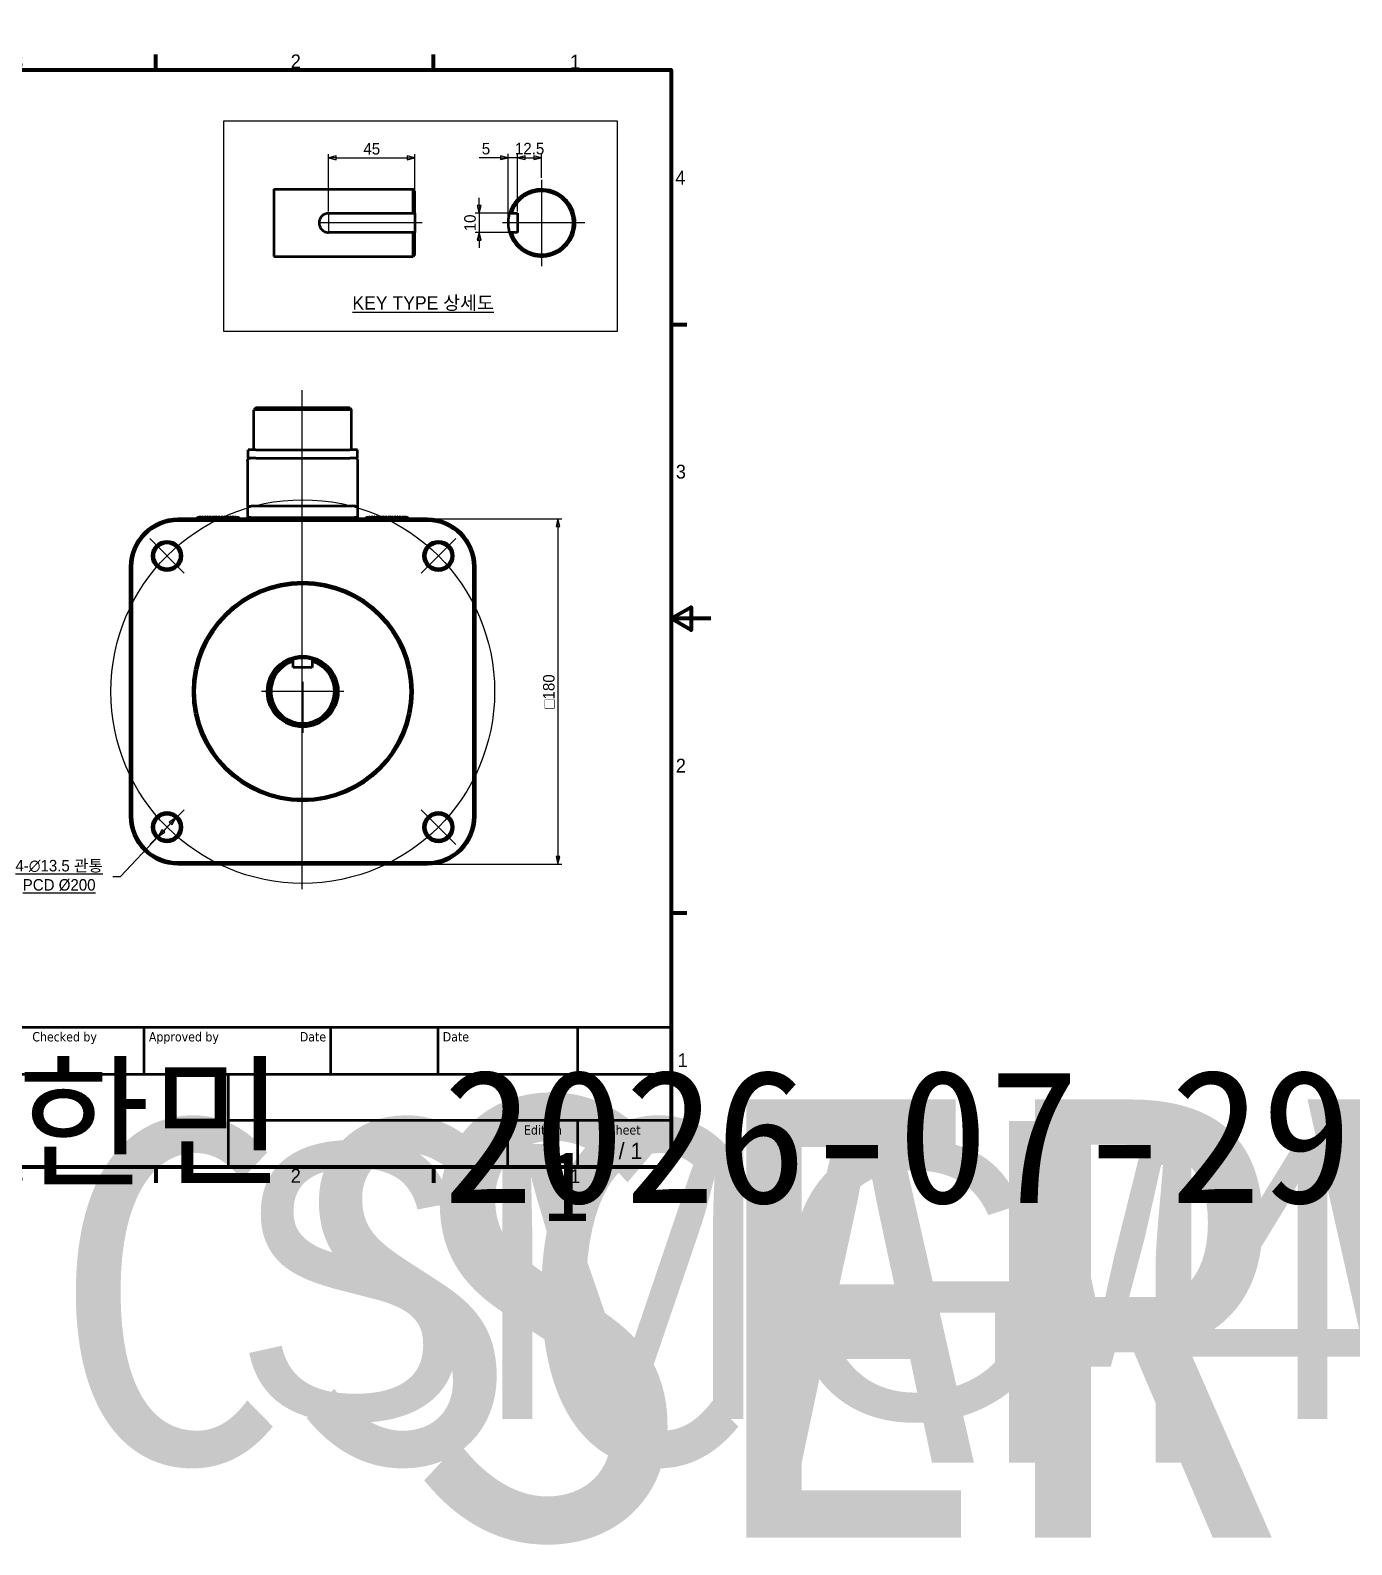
# Model space of a CAD drawing. Header units: millimetres. Extents: x 1 to 2404, y -168 to 621.
# Drawn here: x 514 to 1203, y -168 to 621 of the extents above; entities that cross this region are included whole.
import ezdxf
from ezdxf.enums import TextEntityAlignment as Align

# ---------------------------------------------------------------- set-up
doc = ezdxf.new("R2018")
doc.units = ezdxf.units.MM
doc.header["$LTSCALE"] = 2
doc.layers.get('0').update_dxf_attribs({"lineweight": 25})
for name, color, linetype, lineweight in [('경계(ISO)', 7, 'Continuous', 70), ('스케치 형상(ISO)', 7, 'Continuous', 25), ('외형선(ISO)', 7, 'Continuous', 50), ('절단선(ISO)', 7, 'Continuous', 50), ('제목(ISO)', 7, 'Continuous', 50)]:
    doc.layers.add(name, color=color, linetype=linetype, lineweight=lineweight)
for name, color, linetype, lineweight, true_color in [('기호(ISO)', 1, 'Continuous', 25, 0xff0000), ('중심 표식(ISO)', 3, 'Continuous', 25, 0x00ff00), ('중심선(ISO)', 1, 'Continuous', 25, 0xff0000), ('치수(ISO)', 1, 'Continuous', 25, 0xff0000)]:
    doc.layers.add(name, color=color, linetype=linetype, lineweight=lineweight, true_color=true_color)
doc.styles.get("Standard").update_dxf_attribs({"font": ''})
doc.styles.add('레이블 문자 (JIS)', font='')
doc.styles.add('주 텍스트 (ISO)', font='')
doc.styles.add('텍스트 스타일41', font='')
doc.styles.get('Standard').set_extended_font_data('Gulim')
doc.styles.get('레이블 문자 (JIS)').set_extended_font_data('Gulim')
doc.styles.get('주 텍스트 (ISO)').set_extended_font_data('Gulim')
doc.styles.get('텍스트 스타일41').set_extended_font_data('Tahoma')
doc.dimstyles.new('복사 대상기본값 (JIS)', dxfattribs={"dimscale": 2, "dimtxt": 3, "dimasz": 2, "dimexe": 1, "dimexo": 0.5, "dimgap": 0.8, "dimtad": 1, "dimdsep": 46, "dimtxsty": '레이블 문자 (JIS)', "dimblk": 'Filled-1', "dimcen": 0.09, "dimdle": 10, "dimclrd": 256, "dimclre": 256, "dimclrt": 256, "dimazin": 2, "dimtfac": 0.666667, "dimtmove": 0, "dimatfit": 3, "dimldrblk": 'OPEN', "dimfxl": 1, "dimtolj": 1, "dimtzin": 0, "dimlwd": -1, "dimlwe": -1, "dimarcsym": 0})

# ---------------------------------------------------------------- blocks, each defined once
blk = doc.blocks.new('Filled-1')
at = {"color": 0}
for p, q in [((0, 0), (-1, 0.25)), ((-1, 0.25), (-1, -0.25)), ((-1, 0), (0, 0)), ((-1, -0.25), (0, 0))]:
    blk.add_line(p, q, dxfattribs=at)
at = {"color": 0, "flags": 128}
blk.add_lwpolyline([(-1, -0.25), (0, 0), (-1, 0.25), (-1, -0.25)], dxfattribs=at)
at = {"color": 0}
blk.add_solid([(-1, -0.25), (0, 0), (-1, 0.25), (-1, -0.25)], dxfattribs=at)
blk = doc.blocks.new('*D22')
at = {"layer": 'Defpoints', "color": 0}
for p in [(721.18, 366.49), (721.18, 186.49), (789.18, 186.49)]:
    blk.add_point(p, dxfattribs=at)
at = {"layer": '치수(ISO)', "color": 7}
for p, q in [((722.18, 366.49), (791.18, 366.49)), ((789.18, 362.49), (789.18, 190.49)), ((722.18, 186.49), (791.18, 186.49))]:
    blk.add_line(p, q, dxfattribs=at)
at = {"layer": '치수(ISO)', "color": 7, "linetype": 'ByBlock', "xscale": 4, "yscale": 4, "zscale": 4}
for p, rotation in [((789.18, 366.49), 90), ((789.18, 186.49), 270)]:
    blk.add_blockref('Filled-1', p, dxfattribs=dict(at, rotation=rotation))
at = {"layer": '치수(ISO)', "color": 7, "insert": (781.41, 276.49), "char_height": 6, "attachment_point": 2, "rotation": 90, "style": '레이블 문자 (JIS)'}
blk.add_mtext('\\A1;\\fAIGDT|b0|i0;o\\fGulim|b0|i0;180', dxfattribs=at)
blk = doc.blocks.new('_Open')
at = {"color": 0, "linetype": 'ByBlock', "lineweight": -2}
for p, q in [((-1, 0.17), (0, 0)), ((-1, -0.17), (0, 0)), ((0, 0), (-1, 0))]:
    blk.add_line(p, q, dxfattribs=at)
blk = doc.blocks.new('*D24')
at = {"layer": 'Defpoints', "color": 0}
for p in [(590.09, 210.7), (580.84, 200.87)]:
    blk.add_point(p, dxfattribs=at)
at = {"layer": '치수(ISO)', "color": 7}
for p, q in [((590.09, 210.7), (583.58, 203.78)), ((580.84, 200.87), (561.19, 179.99)), ((557.19, 179.99), (561.19, 179.99))]:
    blk.add_line(p, q, dxfattribs=at)
at = {"layer": '치수(ISO)', "color": 7, "linetype": 'ByBlock', "xscale": 4, "yscale": 4, "zscale": 4}
for p, rotation in [((590.09, 210.7), 46.7375442220172), ((580.84, 200.87), 226.7375442220172)]:
    blk.add_blockref('Filled-1', p, dxfattribs=dict(at, rotation=rotation))
at = {"layer": '치수(ISO)', "color": 7, "insert": (529.26, 188.71), "char_height": 6, "attachment_point": 2, "style": '레이블 문자 (JIS)'}
blk.add_mtext('\\A1;\\L\\fGulim|b0|i0;4-∅13.5 관통\\P\\fGulim|b0|i0;PCD Ø200\\l', dxfattribs=at)
blk = doc.blocks.new('*D30')
at = {"layer": 'Defpoints', "color": 0}
for p in [(714.68, 554.73), (669.68, 525.85), (714.68, 525.85)]:
    blk.add_point(p, dxfattribs=at)
at = {"layer": '치수(ISO)', "color": 7}
for p, q in [((669.68, 526.85), (669.68, 556.73)), ((673.68, 554.73), (710.68, 554.73)), ((714.68, 526.85), (714.68, 556.73))]:
    blk.add_line(p, q, dxfattribs=at)
at = {"layer": '치수(ISO)', "color": 7, "linetype": 'ByBlock', "xscale": 4, "yscale": 4, "zscale": 4, "rotation": 180}
blk.add_blockref('Filled-1', (669.68, 554.73), dxfattribs=at)
at = {"layer": '치수(ISO)', "color": 7, "linetype": 'ByBlock', "xscale": 4, "yscale": 4, "zscale": 4}
blk.add_blockref('Filled-1', (714.68, 554.73), dxfattribs=at)
at = {"layer": '치수(ISO)', "color": 7, "insert": (692.18, 562.49), "char_height": 6, "attachment_point": 2, "style": '레이블 문자 (JIS)'}
blk.add_mtext('\\A1;45', dxfattribs=at)
blk = doc.blocks.new('*D31')
at = {"layer": 'Defpoints', "color": 0}
for p in [(764.94, 525.85), (748.12, 515.85), (764.94, 515.85)]:
    blk.add_point(p, dxfattribs=at)
at = {"layer": '치수(ISO)', "color": 7}
for p, q in [((748.12, 529.85), (748.12, 533.85)), ((763.94, 525.85), (746.12, 525.85)), ((748.12, 525.85), (748.12, 515.85)), ((763.94, 515.85), (746.12, 515.85)), ((748.12, 511.85), (748.12, 507.85))]:
    blk.add_line(p, q, dxfattribs=at)
at = {"layer": '치수(ISO)', "color": 7, "linetype": 'ByBlock', "xscale": 4, "yscale": 4, "zscale": 4}
for p, rotation in [((748.12, 525.85), 270), ((748.12, 515.85), 90)]:
    blk.add_blockref('Filled-1', p, dxfattribs=dict(at, rotation=rotation))
at = {"layer": '치수(ISO)', "color": 7, "insert": (740.35, 520.85), "char_height": 6, "attachment_point": 2, "rotation": 90, "style": '레이블 문자 (JIS)'}
blk.add_mtext('\\A1;10', dxfattribs=at)
blk = doc.blocks.new('*D32')
at = {"layer": 'Defpoints', "color": 0}
for p in [(780.66, 554.83), (780.66, 543.35), (768.16, 525.85)]:
    blk.add_point(p, dxfattribs=at)
at = {"layer": '치수(ISO)', "color": 7}
for p, q in [((768.16, 526.85), (768.16, 556.83)), ((772.16, 554.83), (776.66, 554.83)), ((780.66, 544.35), (780.66, 556.83))]:
    blk.add_line(p, q, dxfattribs=at)
at = {"layer": '치수(ISO)', "color": 7, "linetype": 'ByBlock', "xscale": 4, "yscale": 4, "zscale": 4, "rotation": 180}
blk.add_blockref('Filled-1', (768.16, 554.83), dxfattribs=at)
at = {"layer": '치수(ISO)', "color": 7, "linetype": 'ByBlock', "xscale": 4, "yscale": 4, "zscale": 4}
blk.add_blockref('Filled-1', (780.66, 554.83), dxfattribs=at)
at = {"layer": '치수(ISO)', "color": 7, "insert": (774.41, 562.6), "char_height": 6, "attachment_point": 2, "style": '레이블 문자 (JIS)'}
blk.add_mtext('\\A1;12.5', dxfattribs=at)
blk = doc.blocks.new('*D33')
at = {"layer": 'Defpoints', "color": 0}
for p in [(763.16, 554.83), (768.16, 525.85), (763.16, 520.85)]:
    blk.add_point(p, dxfattribs=at)
at = {"layer": '치수(ISO)', "color": 7}
for p, q in [((759.16, 554.83), (748.21, 554.83)), ((763.16, 521.85), (763.16, 556.83)), ((768.16, 554.83), (763.16, 554.83)), ((768.16, 526.85), (768.16, 556.83)), ((772.16, 554.83), (776.16, 554.83))]:
    blk.add_line(p, q, dxfattribs=at)
at = {"layer": '치수(ISO)', "color": 7, "linetype": 'ByBlock', "xscale": 4, "yscale": 4, "zscale": 4}
blk.add_blockref('Filled-1', (763.16, 554.83), dxfattribs=at)
at = {"layer": '치수(ISO)', "color": 7, "linetype": 'ByBlock', "xscale": 4, "yscale": 4, "zscale": 4, "rotation": 180}
blk.add_blockref('Filled-1', (768.16, 554.83), dxfattribs=at)
at = {"layer": '치수(ISO)', "color": 7, "insert": (751.69, 562.58), "char_height": 6, "attachment_point": 2, "style": '레이블 문자 (JIS)'}
blk.add_mtext('\\A1;5', dxfattribs=at)
blk = doc.blocks.new('경계 Default Border')
at = {"layer": '경계(ISO)'}
for p, q in [((70, 287), (70, 290.9)), ((140, 287), (140, 290.9)), ((280, 287), (280, 290.9)), ((350, 287), (350, 290.9)), ((10, 222.75), (6.1, 222.75)), ((410, 222.75), (413.9, 222.75)), ((10, 74.25), (6.1, 74.25)), ((410, 74.25), (413.9, 74.25)), ((70, 10), (70, 6.1)), ((140, 10), (140, 6.1)), ((280, 10), (280, 6.1)), ((350, 10), (350, 6.1))]:
    blk.add_line(p, q, dxfattribs=at)
at = {"layer": '경계(ISO)', "flags": 128}
for points in [[(210, 297), (210, 287), (207.11, 292), (212.89, 292), (210, 287)], [(10, 10), (10, 287), (410, 287), (410, 10), (10, 10)], [(0, 148.5), (10, 148.5), (5, 151.39), (5, 145.61), (10, 148.5)], [(420, 148.5), (410, 148.5), (415, 151.39), (415, 145.61), (410, 148.5)], [(210, 0), (210, 10), (207.11, 5), (212.89, 5), (210, 10)]]:
    blk.add_lwpolyline(points, dxfattribs=at)
at = {"layer": '경계(ISO)', "char_height": 3.5, "attachment_point": 7}
for s, insert in [('6', (34.01, 287.32)), ('5', (103.98, 287.32)), ('4', (173.88, 287.32)), ('3', (244.01, 287.32)), ('2', (314.01, 287.4)), ('1', (384.47, 287.31)), ('4', (6.73, 258.04)), ('4', (411.03, 258.04)), ('3', (6.86, 183.79)), ('3', (411.16, 183.79)), ('2', (6.86, 109.62)), ('2', (411.16, 109.62)), ('1', (7.32, 35.29)), ('1', (411.62, 35.29)), ('6', (34.01, 6.02)), ('5', (103.98, 6.02)), ('4', (173.88, 6.02)), ('3', (244.01, 6.02)), ('2', (314.01, 6.1)), ('1', (384.47, 6.01))]:
    blk.add_mtext(s, dxfattribs=dict(at, insert=insert))
blk = doc.blocks.new('제목 블록 ISO')
at = {"layer": '제목(ISO)'}
for p, q in [((270.07, 130), (100.07, 130)), ((157.07, 120), (157.07, 130)), ((197.07, 120), (197.07, 130)), ((220.07, 120), (220.07, 130)), ((250.07, 120), (250.07, 130)), ((270.07, 100), (270.07, 130)), ((100.07, 120), (270.07, 120)), ((175.07, 120), (175.07, 100)), ((270.07, 110), (175.07, 110)), ((235.07, 100), (235.07, 110)), ((250.07, 100), (250.07, 110)), ((100.07, 100), (270.07, 100))]:
    blk.add_line(p, q, dxfattribs=at)
at = {"layer": '제목(ISO)', "style": '텍스트 스타일41'}
for s, p in [('Checked by', (133.07, 129)), ('Approved by', (158.07, 129)), ('Date', (221.07, 129))]:
    blk.add_text(s, height=2, dxfattribs=at).set_placement(p, align=Align.TOP_LEFT)
blk.add_text('Date', height=2, dxfattribs=at).set_placement((196.07, 129), align=Align.TOP_RIGHT)
for s, p in [('Edition', (242.57, 109)), ('Sheet', (260.07, 109))]:
    blk.add_text(s, height=2, dxfattribs=at).set_placement(p, align=Align.TOP_CENTER)
at = {"layer": '제목(ISO)', "style": '주 텍스트 (ISO)'}
blk.add_text('1 / 1 ', height=3.5, dxfattribs=at).set_placement((260.07, 103.5), align=Align.MIDDLE_CENTER)
at = {"layer": '제목(ISO)', "lineweight": 30, "flags": 104}
for tag, p in [('CHECKED_BY', (133.07, 121)), ('ENG_APPROVED_BY', (158.07, 121)), ('AUTHOR', (101.07, 121)), ('CREATION_DATE', (221.07, 121))]:
    blk.add_attdef(tag, text='', height=2.5, dxfattribs=at).set_placement(p, align=Align.BOTTOM_LEFT)
blk.add_attdef('ENG_APPROVAL_DATE', text='', height=2.5, dxfattribs=at).set_placement((196.07, 121), align=Align.BOTTOM_RIGHT)
for tag, p in [('TITLE', (222.57, 115)), ('COMPANY', (137.41, 109.96)), ('REVISION_NUMBER', (242.57, 103.5))]:
    blk.add_attdef(tag, text='', height=3.5, dxfattribs=at).set_placement(p, align=Align.MIDDLE_CENTER)
blk.add_attdef('PART_NUMBER', text='', height=3.5, dxfattribs=at).set_placement((176.07, 105), align=Align.MIDDLE_LEFT)

msp = doc.modelspace()

# ---------------------------------------------------------------- linework, layer by layer
at = {"layer": '스케치 형상(ISO)', "color": 7}
for p, q in [((615.0919, 574), (820, 574)), ((615.0919, 464.1518), (615.0919, 574)), ((820, 574), (820, 464.1518)), ((820, 464.1518), (615.0919, 464.1518))]:
    msp.add_line(p, q, dxfattribs=at)
at = {"layer": '외형선(ISO)', "color": 7}
for p, q in [((641.2048, 538.3529), (713.6828, 538.3529)), ((713.6828, 525.8529), (713.6828, 538.3529)), ((714.6828, 537.3529), (713.6828, 538.3529)), ((714.6828, 525.8529), (714.6828, 537.3529)), ((669.6828, 525.8529), (713.6828, 525.8529)), ((714.6828, 525.8529), (714.6828, 515.8529)), ((764.9372, 525.8529), (768.1614, 525.8529)), ((768.1614, 525.8529), (768.1614, 515.8529)), ((713.6828, 515.8529), (669.6828, 515.8529)), ((713.6828, 503.3529), (713.6828, 515.8529)), ((714.6828, 504.3529), (714.6828, 515.8529)), ((768.1614, 515.8529), (764.9372, 515.8529)), ((641.2048, 503.3529), (713.6828, 503.3529)), ((714.6828, 504.3529), (713.6828, 503.3529)), ((631.6774, 424.4429), (630.6774, 423.4429)), ((681.6774, 423.4429), (630.6774, 423.4429)), ((630.6774, 402.4429), (630.6774, 423.4429)), ((680.6774, 424.4429), (631.6774, 424.4429)), ((680.6774, 424.4429), (681.6774, 423.4429)), ((681.6774, 402.4429), (681.6774, 423.4429)), ((627.4274, 396.7429), (627.4274, 372.3884)), ((631.6774, 402.4429), (627.6774, 402.4429)), ((627.6774, 398.2429), (627.6774, 402.4429)), ((631.6774, 398.2429), (627.6774, 398.2429)), ((631.6774, 402.4429), (680.6774, 402.4429)), ((631.6774, 398.2429), (680.6774, 398.2429)), ((684.6774, 402.4429), (680.6774, 402.4429)), ((684.6774, 398.2429), (680.6774, 398.2429)), ((684.6774, 398.2429), (684.6774, 402.4429)), ((684.9274, 372.3884), (684.9274, 396.7429)), ((627.4274, 372.3884), (627.4274, 367.2429)), ((630.4274, 373.2429), (681.9274, 373.2429)), ((684.9274, 367.2429), (684.9274, 372.3884)), ((721.1774, 366.4942), (591.1774, 366.4942)), ((721.1774, 365.4942), (591.1774, 365.4942)), ((602.0836, 367.2429), (602.8336, 367.9429)), ((602.8336, 367.9429), (603.5836, 367.2429)), ((603.5836, 367.2429), (604.3336, 367.9429)), ((604.3336, 367.9429), (605.0836, 367.2429)), ((605.0836, 367.2429), (605.8336, 367.9429)), ((605.8336, 367.9429), (606.5836, 367.2429)), ((606.5836, 367.2429), (607.3336, 367.9429)), ((607.3336, 367.9429), (608.0836, 367.2429)), ((608.0836, 367.2429), (608.8336, 367.9429)), ((608.8336, 367.9429), (609.5836, 367.2429)), ((609.5836, 367.2429), (610.3336, 367.9429)), ((610.3336, 367.9429), (611.0836, 367.2429)), ((611.0836, 367.2429), (611.8336, 367.9429)), ((611.8336, 367.9429), (612.5836, 367.2429)), ((612.5836, 367.2429), (613.3336, 367.9429)), ((613.3336, 367.9429), (614.0836, 367.2429)), ((614.0836, 367.2429), (614.8336, 367.9429)), ((614.8336, 367.9429), (615.5836, 367.2429)), ((615.5836, 367.2429), (616.3336, 367.9429)), ((616.3336, 367.9429), (617.0836, 367.2429)), ((617.0836, 367.2429), (617.8336, 367.9429)), ((617.8336, 367.9429), (618.5836, 367.2429)), ((618.5836, 367.2429), (619.3336, 367.9429)), ((619.3336, 367.9429), (620.0836, 367.2429)), ((620.0836, 367.2429), (620.8336, 367.9429)), ((620.8336, 367.9429), (621.5836, 367.2429)), ((621.5836, 367.2429), (622.0836, 367.2429)), ((629.0836, 367.2429), (627.4274, 367.2429)), ((629.0836, 367.2429), (683.0836, 367.2429)), ((684.9274, 367.2429), (683.0836, 367.2429)), ((690.0836, 367.2429), (690.5836, 367.2429)), ((690.5836, 367.2429), (691.3336, 367.9429)), ((691.3336, 367.9429), (692.0836, 367.2429)), ((692.0836, 367.2429), (692.8336, 367.9429)), ((692.8336, 367.9429), (693.5836, 367.2429)), ((693.5836, 367.2429), (694.3336, 367.9429)), ((694.3336, 367.9429), (695.0836, 367.2429)), ((695.0836, 367.2429), (695.8336, 367.9429)), ((695.8336, 367.9429), (696.5836, 367.2429)), ((696.5836, 367.2429), (697.3336, 367.9429)), ((697.3336, 367.9429), (698.0836, 367.2429)), ((698.0836, 367.2429), (698.8336, 367.9429)), ((698.8336, 367.9429), (699.5836, 367.2429)), ((699.5836, 367.2429), (700.3336, 367.9429)), ((700.3336, 367.9429), (701.0836, 367.2429)), ((701.0836, 367.2429), (701.8336, 367.9429)), ((701.8336, 367.9429), (702.5836, 367.2429)), ((702.5836, 367.2429), (703.3336, 367.9429)), ((703.3336, 367.9429), (704.0836, 367.2429)), ((704.0836, 367.2429), (704.8336, 367.9429)), ((704.8336, 367.9429), (705.5836, 367.2429)), ((705.5836, 367.2429), (706.3336, 367.9429)), ((706.3336, 367.9429), (707.0836, 367.2429)), ((707.0836, 367.2429), (707.8336, 367.9429)), ((707.8336, 367.9429), (708.5836, 367.2429)), ((708.5836, 367.2429), (709.3336, 367.9429)), ((709.3336, 367.9429), (710.0836, 367.2429)), ((566.1774, 341.4942), (566.1774, 211.4942)), ((567.1774, 341.4942), (567.1774, 211.4942)), ((745.1774, 211.4942), (745.1774, 341.4942)), ((746.1774, 211.4942), (746.1774, 341.4942)), ((651.1774, 288.9942), (651.1774, 292.2184)), ((661.1774, 292.2184), (661.1774, 288.9942)), ((661.1774, 288.9942), (651.1774, 288.9942)), ((566.0836, 222.2429), (566.0836, 222.3201)), ((591.1774, 187.4942), (721.1774, 187.4942)), ((591.1774, 186.4942), (721.1774, 186.4942))]:
    msp.add_line(p, q, dxfattribs=at)
for centre, radius in [((585.4667, 347.2048), 7.75), ((585.4667, 347.2048), 6.75), ((726.888, 347.2048), 7.75), ((726.888, 347.2048), 6.75), ((656.1774, 276.4942), 57.15), ((656.1774, 276.4942), 56.15), ((656.1774, 276.4942), 18.5), ((585.4667, 205.7835), 7.75), ((726.888, 205.7835), 7.75), ((585.4667, 205.7835), 6.75), ((726.888, 205.7835), 6.75)]:
    msp.add_circle(centre, radius, dxfattribs=at)
for centre, radius, start, end in [((780.6614, 520.8529), 17.5, 196.6015496, 163.3984504), ((780.6614, 520.8529), 16.5, 197.6397014, 162.3602986), ((591.1774, 341.4942), 25, 90, 180), ((591.1774, 341.4942), 24, 90, 180), ((602.0836, 365.2429), 2, 90, 141.2716854), ((622.0836, 365.2429), 2, 38.7283146, 90), ((629.0836, 365.2429), 2, 90, 141.2716854), ((683.0836, 365.2429), 2, 38.7283146, 90), ((690.0836, 365.2429), 2, 90, 141.2716854), ((710.0836, 365.2429), 2, 38.7283146, 90), ((721.1774, 341.4942), 25, 0, 90), ((721.1774, 341.4942), 24, 0, 90), ((567.0836, 332.2429), 1, 154.9922562, 205.0077438), ((567.0836, 323.7429), 1, 154.9922562, 205.0077438), ((567.0836, 315.2429), 1, 154.9922562, 205.0077438), ((567.0836, 306.7429), 1, 154.9922562, 205.0077438), ((567.0836, 298.2429), 1, 154.9922562, 205.0077438), ((656.1774, 276.4942), 17.5, 106.6015496, 73.3984504), ((656.1774, 276.4942), 16.5, 107.6397014, 72.3602986), ((567.0836, 289.7429), 1, 154.9922562, 205.0077438), ((567.0836, 281.2429), 1, 154.9922562, 205.0077438), ((567.0836, 272.7429), 1, 154.9922562, 205.0077438), ((567.0836, 264.2429), 1, 154.9922562, 205.0077438), ((567.0836, 255.7429), 1, 154.9922562, 205.0077438), ((567.0836, 247.2429), 1, 154.9922562, 205.0077438), ((567.0836, 238.7429), 1, 154.9922562, 205.0077438), ((567.0836, 230.2429), 1, 154.9922562, 205.0077438), ((567.0836, 222.3201), 1, 154.9922562, 180), ((567.0836, 222.2429), 1, 180, 205.0077438), ((591.1774, 211.4942), 25, 180, 270), ((591.1774, 211.4942), 24, 180, 270), ((721.1774, 211.4942), 24, 270, 0), ((721.1774, 211.4942), 25, 270, 0)]:
    msp.add_arc(centre, radius, start, end, dxfattribs=at)
for centre, major_axis, start_param, end_param in [((630.4274, 372.3884), (3, 0), 1.57079633, 3.14159265), ((681.9274, 372.3884), (-3, 0), 3.14159265, 4.71238898)]:
    msp.add_ellipse(centre, major_axis=major_axis, ratio=0.28484724, start_param=start_param, end_param=end_param, dxfattribs=at)
for points, knots in [([(669.6828, 525.8529), (669.0511, 525.8529), (668.3799, 525.7259), (667.1491, 525.2146), (666.5893, 524.8304), (665.7054, 523.9465), (665.3211, 523.3866), (664.8097, 522.1557), (664.6828, 521.4844), (664.6828, 520.8529)], [0, 0, 0, 0, 0.189510641, 0.189510641, 0.379021282, 0.379021282, 0.568485861, 0.568485861, 0.75795044, 0.75795044, 0.75795044, 0.75795044]), ([(763.8908, 525.8529), (763.8908, 525.8529), (763.8514, 525.7259), (763.7116, 525.2146), (763.6134, 524.8304), (763.4311, 523.9465), (763.3347, 523.3866), (763.1989, 522.1557), (763.1614, 521.4844), (763.1614, 520.8529)], [0, 0, 0, 0, 0.189510641, 0.189510641, 0.379021282, 0.379021282, 0.568485861, 0.568485861, 0.75795044, 0.75795044, 0.75795044, 0.75795044]), ([(664.6828, 520.8529), (664.6828, 520.2213), (664.8097, 519.55), (665.3211, 518.3191), (665.7054, 517.7592), (666.5893, 516.8753), (667.1491, 516.4912), (668.3799, 515.9798), (669.0511, 515.8529), (669.6828, 515.8529)], [-0.75795044, -0.75795044, -0.75795044, -0.75795044, -0.568485861, -0.568485861, -0.379021282, -0.379021282, -0.189510641, -0.189510641, 0, 0, 0, 0]), ([(763.1614, 520.8529), (763.1614, 520.2213), (763.1989, 519.55), (763.3347, 518.3191), (763.4311, 517.7592), (763.6134, 516.8753), (763.7116, 516.4912), (763.8514, 515.9798), (763.8908, 515.8529), (763.8908, 515.8529)], [-0.75795044, -0.75795044, -0.75795044, -0.75795044, -0.568485861, -0.568485861, -0.379021282, -0.379021282, -0.189510641, -0.189510641, 0, 0, 0, 0]), ([(656.1774, 293.9942), (655.5458, 293.9942), (654.8745, 293.9566), (653.6436, 293.8208), (653.0837, 293.7245), (652.1998, 293.5421), (651.8156, 293.444), (651.3043, 293.3041), (651.1774, 293.2647), (651.1774, 293.2647)], [-0.75795044, -0.75795044, -0.75795044, -0.75795044, -0.568485861, -0.568485861, -0.379021282, -0.379021282, -0.189510641, -0.189510641, 0, 0, 0, 0]), ([(661.1774, 293.2647), (661.1774, 293.2647), (661.0504, 293.3041), (660.5391, 293.444), (660.1549, 293.5421), (659.271, 293.7245), (658.7111, 293.8208), (657.4802, 293.9566), (656.8089, 293.9942), (656.1774, 293.9942)], [0, 0, 0, 0, 0.189510641, 0.189510641, 0.379021282, 0.379021282, 0.568485861, 0.568485861, 0.75795044, 0.75795044, 0.75795044, 0.75795044])]:
    msp.add_open_spline(points, degree=3, knots=knots, dxfattribs=at)
for points, weights in [([(713.6828, 525.8529), (714.1989, 525.8529), (714.6828, 525.8529)], [1, 1.00047386211, 1]), ([(763.8908, 525.8529), (764.4294, 525.8529), (764.9372, 525.8529)], [1, 1.00047386211, 1]), ([(714.6828, 515.8529), (714.1989, 515.8529), (713.6828, 515.8529)], [1, 1.00047386205, 1]), ([(764.9372, 515.8529), (764.4294, 515.8529), (763.8908, 515.8529)], [1, 1.00047386205, 1]), ([(651.1774, 292.2184), (651.1774, 292.7261), (651.1774, 293.2647)], [1, 1.00047386205, 1]), ([(661.1774, 293.2647), (661.1774, 292.7261), (661.1774, 292.2184)], [1, 1.00047386211, 1])]:
    msp.add_rational_spline(points, weights, degree=2, dxfattribs=at)
for points in [[(627.4274, 396.7429), (627.4274, 397.2141), (627.6119, 397.6858), (627.9844, 398.0584), (628.4561, 398.2429), (628.9274, 398.2429)], [(684.9274, 396.7429), (684.9274, 397.2141), (684.7428, 397.6858), (684.3703, 398.0584), (683.8986, 398.2429), (683.4274, 398.2429)]]:
    msp.add_open_spline(points, degree=5, dxfattribs=at)
at = {"layer": '절단선(ISO)', "color": 7}
msp.add_line((641.2048, 538.3529), (641.2048, 503.3529), dxfattribs=at)
at = {"layer": '중심 표식(ISO)', "color": 7}
for p, q in [((780.6614, 543.3529), (780.6614, 498.3529)), ((669.6831, 525.8525), (669.6831, 515.8525)), ((718.5077, 520.8525), (664.6831, 520.8525)), ((803.1614, 520.8529), (760.2971, 520.8529)), ((576.4511, 356.2205), (594.4823, 338.1892)), ((717.8724, 338.1892), (735.9036, 356.2205)), ((677.6774, 276.4942), (634.6774, 276.4942)), ((656.1774, 281.4942), (656.1774, 254.9942)), ((594.4823, 214.7991), (576.4511, 196.7679)), ((717.8724, 214.7991), (735.9036, 196.7679))]:
    msp.add_line(p, q, dxfattribs=at)
at = {"layer": '중심선(ISO)', "color": 7}
msp.add_line((655.6774, 433.6188), (655.6774, 173.4714), dxfattribs=at)
msp.add_circle((656.1774, 276.4942), 100, dxfattribs=at)

# ---------------------------------------------------------------- block references
at = {"color": 7, "xscale": 2.0655, "yscale": 2.0655, "zscale": 2.0655}
msp.add_blockref('경계 Default Border', (1.3472, 7.8185), dxfattribs=at)
at = {"color": 7}
ref = msp.add_blockref('제목 블록 ISO', (191.9287, -214.5265), dxfattribs=dict(at, xscale=2.43, yscale=2.43, zscale=2.43))
lines = msp.add_mtext('SERVO MOTOR', dxfattribs={"layer": '제목(ISO)', "insert": (705.2, 63.8197), "char_height": 228.42, "attachment_point": 1})
ref.add_attrib('TITLE', '', (705.2, 63.8197), dxfattribs={"flags": 104}).embed_mtext(lines)
lines = msp.add_mtext('\\pxqc;{\\f굴림|b0|i0|c129|p50;SMG-44B}', dxfattribs={"layer": '제목(ISO)', "insert": (619.7822, 40.6235), "char_height": 143.37, "attachment_point": 1})
ref.add_attrib('PART_NUMBER', '', (619.7822, 40.6235), dxfattribs={"flags": 104}).embed_mtext(lines)
lines = msp.add_mtext('CSCAM', dxfattribs={"layer": '제목(ISO)', "insert": (525.8459, 52.6718), "char_height": 178.30839, "attachment_point": 1})
ref.add_attrib('COMPANY', '', (525.8459, 52.6718), dxfattribs={"flags": 104}).embed_mtext(lines)
lines = msp.add_mtext('{\\f굴림|b0|i0|c129|p50;유한민}', dxfattribs={"layer": '제목(ISO)', "insert": (437.5322, 79.5035), "char_height": 55.58167, "attachment_point": 1})
ref.add_attrib('AUTHOR', '', (437.5322, 79.5035), dxfattribs={"flags": 104}).embed_mtext(lines)
lines = msp.add_mtext('2026-07-29', dxfattribs={"layer": '제목(ISO)', "insert": (729.1322, 79.5035), "char_height": 69.65965, "attachment_point": 1})
ref.add_attrib('CREATION_DATE', '', (729.1322, 79.5035), dxfattribs={"flags": 104}).embed_mtext(lines)
lines = msp.add_mtext('1', dxfattribs={"layer": '제목(ISO)', "insert": (781.3772, 36.9785), "char_height": 36.45, "attachment_point": 1})
ref.add_attrib('REVISION_NUMBER', '', (781.3772, 36.9785), dxfattribs={"flags": 104}).embed_mtext(lines)

# ---------------------------------------------------------------- texts
at = {"layer": '기호(ISO)', "color": 7, "insert": (682.0766, 482.6371), "char_height": 7, "width": 93.197149, "attachment_point": 1, "style": '주 텍스트 (ISO)'}
msp.add_mtext('\\fGulim|b0|i0;{\\H7.0000;\\LKEY TYPE 상세도}', dxfattribs=at)

# ---------------------------------------------------------------- dimensions: what is measured, and where the dimension line sits
at = {"layer": '치수(ISO)', "color": 7}
for base, p1, p2, angle, override, picture, middle in [((714.6828, 554.7327), (669.6828, 525.8529), (714.6828, 525.8529), 180, {"dimgap": 0.8, "dimdec": 2, "dimclrd": 7, "dimclre": 7, "dimclrt": 7, "dimtol": 0, "dimlim": 0, "dimtp": 0, "dimtm": 0, "dimtdec": 2, "dimtofl": 0, "dimatfit": 1}, '*D30', (692.1828, 554.7327)), ((763.1614, 554.8324), (768.1614, 525.8529), (763.1614, 520.8529), 180, {"dimgap": 0.8, "dimdec": 2, "dimclrd": 7, "dimclre": 7, "dimclrt": 7, "dimtol": 0, "dimlim": 0, "dimtp": 0, "dimtm": 0, "dimtdec": 2, "dimtofl": 1, "dimatfit": 1}, '*D33', (751.6879, 554.8324)), ((780.6614, 554.8324), (768.1614, 525.8529), (780.6614, 543.3529), 180, {"dimgap": 0.8, "dimdec": 2, "dimclrd": 7, "dimclre": 7, "dimclrt": 7, "dimtol": 0, "dimlim": 0, "dimtp": 0, "dimtm": 0, "dimtdec": 2, "dimtofl": 0, "dimatfit": 1}, '*D32', (774.4114, 554.8324)), ((748.1219, 515.8529), (764.9372, 525.8529), (764.9372, 515.8529), 90, {"dimgap": 0.8, "dimdec": 2, "dimclrd": 7, "dimclre": 7, "dimclrt": 7, "dimtol": 0, "dimlim": 0, "dimtp": 0, "dimtm": 0, "dimtdec": 2, "dimtofl": 1, "dimatfit": 1}, '*D31', (748.1219, 520.8529))]:
    dim = msp.add_linear_dim(base=base, p1=p1, p2=p2, angle=angle, dimstyle='복사 대상기본값 (JIS)', override=override, dxfattribs=at)
    dim.commit()
    dim.dimension.update_dxf_attribs({"geometry": picture, "text_midpoint": middle, "dimtype": 160})
dim = msp.add_linear_dim(base=(789.1774, 186.4942), p1=(721.1774, 366.4942), p2=(721.1774, 186.4942), angle=90, text='\\fAIGDT|b0|i0;o\\fGulim|b0|i0;<>', dimstyle='복사 대상기본값 (JIS)', override={"dimgap": 0.8, "dimdec": 2, "dimclrd": 7, "dimclre": 7, "dimclrt": 7, "dimtol": 0, "dimlim": 0, "dimtp": 0, "dimtm": 0, "dimtdec": 2, "dimtofl": 0, "dimatfit": 1}, dxfattribs=at)
dim.commit()
dim.dimension.update_dxf_attribs({"geometry": '*D22', "text_midpoint": (789.1774, 276.4942), "dimtype": 160})
dim = msp.add_diameter_dim_2p(p1=(590.0927, 210.699), p2=(580.8406, 200.868), text='\\L\\fGulim|b0|i0;4-<> 관통\\P\\fGulim|b0|i0;PCD Ø200\\l', dimstyle='복사 대상기본값 (JIS)', override={"dimgap": 0.8, "dimtad": 0, "dimtih": 1, "dimtoh": 1, "dimdec": 2, "dimlfac": 1, "dimclrd": 7, "dimclrt": 7, "dimtol": 0, "dimlim": 0, "dimtp": 0, "dimtm": 0, "dimtdec": 2, "dimatfit": 2, "dimtvp": 0}, dxfattribs=at)
dim.commit()
dim.dimension.update_dxf_attribs({"geometry": '*D24', "text_midpoint": (529.2564, 179.993), "dimtype": 163})

doc.saveas('drawing.dxf')
